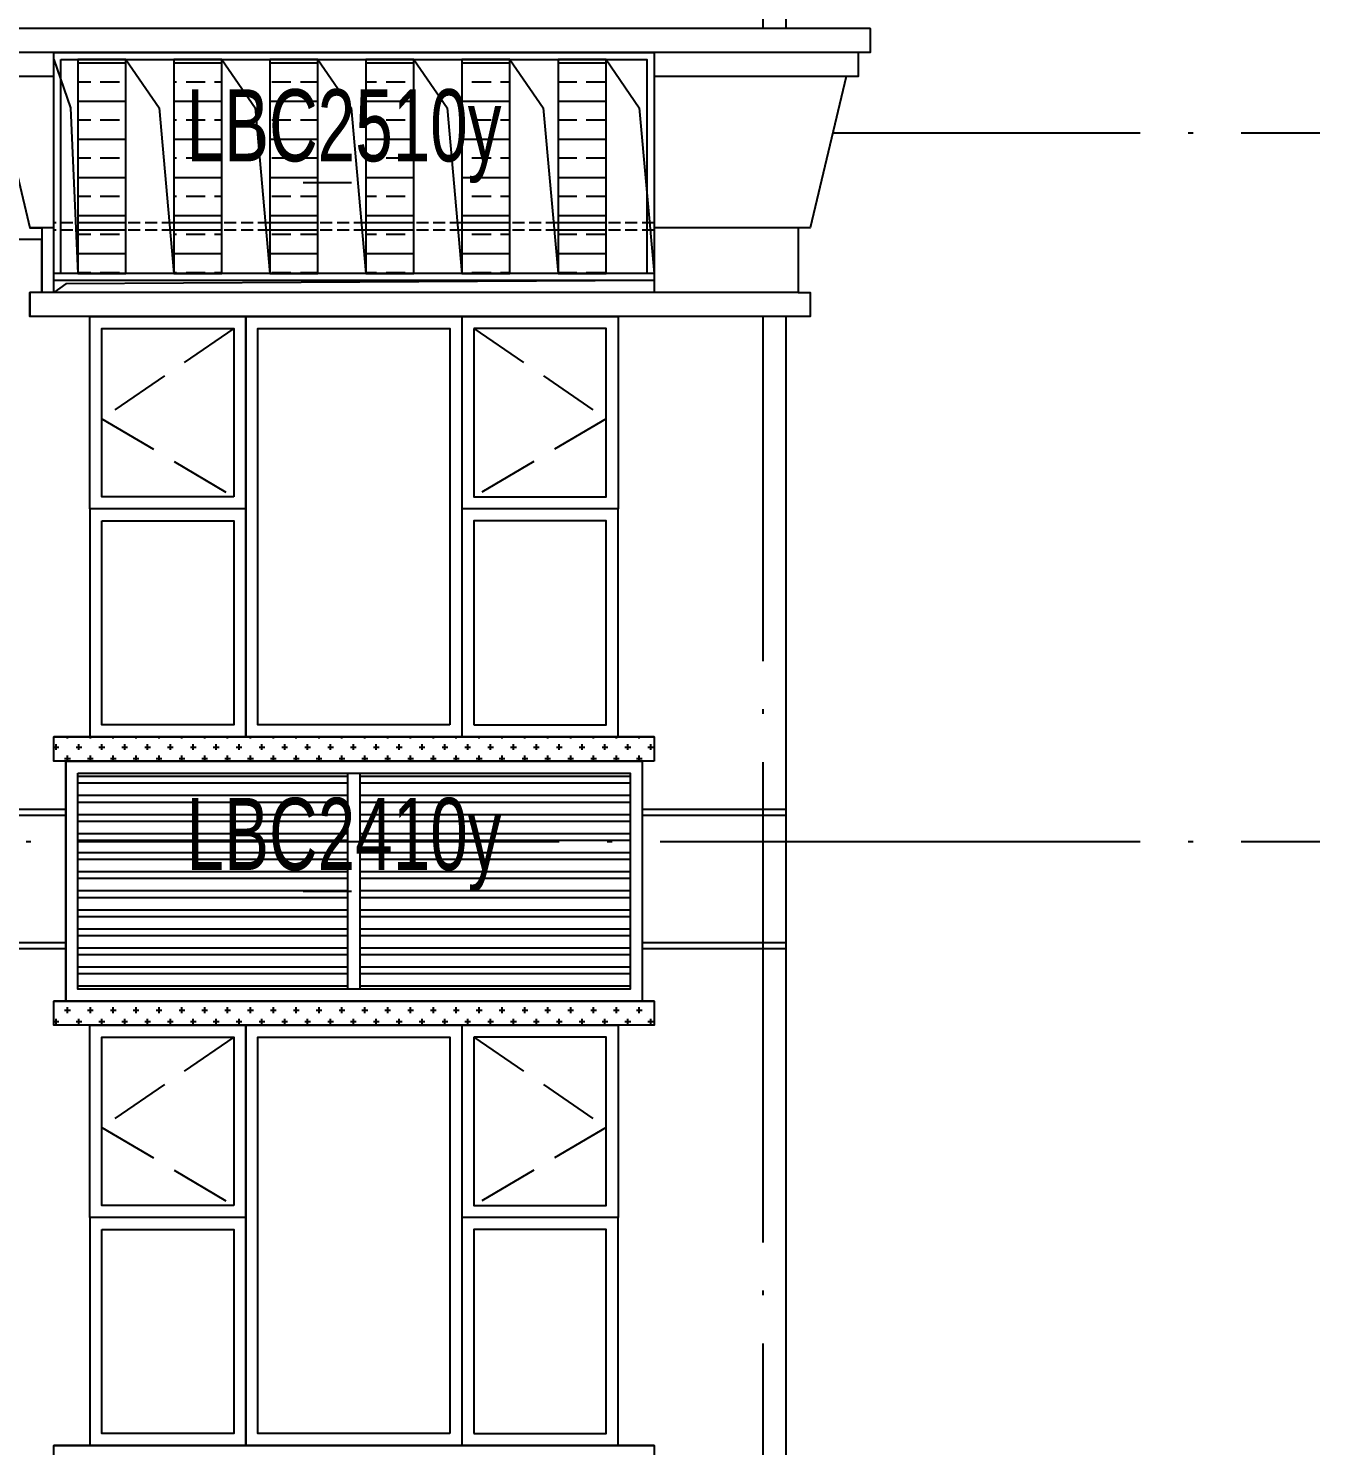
# Model space of a CAD drawing. Extents: x -12446 to 284554, y -295110 to 165007.
# Drawn here: x 89143 to 94521, y -216619 to -210719 of the extents above; entities that cross this region are included whole.
import ezdxf
from ezdxf.enums import TextEntityAlignment as Align

# ---------------------------------------------------------------- set-up
doc = ezdxf.new("R2010")
doc.units = 0
doc.header["$LTSCALE"] = 1000
for name, pattern in [('AX-14-E$0$AX-85-M02$0$DASH', [0.35, 0.25, -0.1]), ('AX-14-E$0$DASH', [0.35, 0.25, -0.1]), ('AX-14-E$0$DOTE', [2.42, 2, -0.2, 0.02, -0.2])]:
    doc.linetypes.add(name, pattern=pattern)
doc.layers.get('0').update_dxf_attribs({"linetype": 'CONTINUOUS'})
doc.layers.get('Defpoints').update_dxf_attribs({"linetype": 'CONTINUOUS'})
for name, color, linetype in [('A-Anno-Note', 241, 'CONTINUOUS'), ('AX-14-comp-tc$0$AX-T-LMCZ-Z$0$AX-13-E01-E03$0$A-Detl-Patt', 8, 'CONTINUOUS'), ('AX-14-E$0$A-Detl-Fine', 152, 'CONTINUOUS'), ('AX-14-E$0$A-Detl-Medm', 40, 'CONTINUOUS'), ('AX-14-E$0$A-Detl-Patt', 8, 'CONTINUOUS'), ('AX-14-E$0$A-Detl-Thin', 131, 'CONTINUOUS'), ('AX-14-E$0$A-Wind-Iden', 11, 'CONTINUOUS')]:
    doc.layers.add(name, color=color, linetype=linetype)
doc.layers.add('AX-14-E$0$A-Grid', color=222, linetype='AX-14-E$0$DOTE', plot=False)
doc.styles.add('AX-14-E$0$_TCH_DIM', font='JZFZ_ENA', dxfattribs={"width": 0.7, "bigfont": 'JZFZ_CNB'})
pattern_1 = [(180, (-113519.7, -241343.63), (-1e-14, -158.75), []), (180, (-113599.07, -241264.26), (-1e-14, -158.75), [79.375, -39.6875])]

# ---------------------------------------------------------------- blocks, each defined once
blk = doc.blocks.new('AX-14-E$0$A$C7DED0338')
at = {"layer": 'AX-14-E$0$A-Detl-Patt'}
h = blk.add_hatch(dxfattribs=at)
h.set_pattern_fill('STEEL', color=256, scale=50, angle=135)
h.set_pattern_definition([(180, (-12613.06, -342499.556), (-7e-15, -79.375), []), (180, (-12641.125, -342527.62), (-7e-15, -79.375), [])])
h.paths.add_polyline_path([(32175, 1050), (32175, 150), (31050, 150), (31050, 1050)])
h = blk.add_hatch(dxfattribs=at)
h.set_pattern_fill('STEEL', color=256, scale=50, angle=135)
h.set_pattern_definition([(180, (-13688.06, -342499.556), (-7e-15, -79.375), []), (180, (-13716.125, -342527.62), (-7e-15, -79.375), [])])
h.paths.add_polyline_path([(33350, 1050), (33350, 150), (32225, 150), (32225, 1050)])
at = {"layer": 'AX-14-E$0$A-Detl-Fine'}
for points in [[(31700, 2200), (31150, 2200), (31150, 2900), (31700, 2900)], [(31150, 2100), (31700, 2100), (31700, 1250), (31150, 1250)], [(32700, 1250), (33250, 1250), (33250, 2100), (32700, 2100)], [(33400, 100), (31000, 100), (31000, 1100), (33400, 1100)], [(31050, 1050), (33350, 1050), (33350, 150), (31050, 150)], [(32175, 1050), (32225, 1050), (32225, 150), (32175, 150)]]:
    blk.add_lwpolyline(points, close=True, dxfattribs=at)
for points in [[(32600, 1250), (31800, 1250), (31800, 2900), (32600, 2900), (32600, 1250)], [(32700, 2900), (32700, 2200), (33250, 2200), (33250, 2900), (32700, 2900)]]:
    blk.add_lwpolyline(points, dxfattribs=at)
at = {"layer": 'AX-14-E$0$A-Detl-Patt', "linetype": 'AX-14-E$0$AX-85-M02$0$DASH'}
for points in [[(31700, 2900), (31150, 2525), (31700, 2200)], [(32700, 2900), (33250, 2525), (32700, 2200)]]:
    blk.add_lwpolyline(points, dxfattribs=at)
at = {"layer": 'AX-14-E$0$A-Detl-Thin'}
for p, q in [((34000, 765), (34000, 3715)), ((33300, 2950), (31100, 2950)), ((33450, 1200), (30950, 1200)), ((33450, 1100), (30950, 1100)), ((31000, 1100), (31000, 100)), ((33450, 1100), (33400, 1100)), ((33400, 1100), (33400, 100)), ((33450, 100), (30950, 100)), ((33450, 0), (30950, 0))]:
    blk.add_line(p, q, dxfattribs=at)
for points in [[(31750, 2150), (31100, 2150), (31100, 2950), (31750, 2950)], [(31750, 2150), (31750, 1200)], [(33450, 1100), (30950, 1100), (30950, 1200), (33450, 1200)]]:
    blk.add_lwpolyline(points, close=True, dxfattribs=at)
for points in [[(31750, 2150), (31750, 2950), (32650, 2950)], [(32650, 2950), (32650, 1200)], [(32650, 2950), (33300, 2950), (33300, 2150), (32650, 2150)], [(31750, 2150), (31100, 2150), (31100, 1200), (33300, 1200), (33300, 2150)], [(31750, 2150), (31100, 2150)], [(33300, 1350), (33300, 2150), (32650, 2150)], [(33300, 2150), (32650, 2150)], [(31000, 100), (33450, 100), (33450, 0), (30950, 0), (30950, 100), (31000, 100)]]:
    blk.add_lwpolyline(points, dxfattribs=at)
blk = doc.blocks.new('AX-14-E$0$A$C1DD741FE')
at = {"layer": 'AX-14-E$0$A-Detl-Thin', "color": 1}
blk.add_lwpolyline([(30870.2, 1500), (34700, 1500), (34700, 1400), (34650, 1400), (34650, 1300), (34600, 1300), (34450, 670), (34400, 670), (34400, 400), (34450, 400), (34450, 300), (31200, 300), (31200, 400), (31250, 400), (31250, 620.3), (23050, 620.3)], dxfattribs=at)
blk.add_wipeout([(34700, 1500), (34700, 1400), (34650, 1400), (34650, 1300), (34600, 1300), (34450, 670), (34400, 670), (34400, 400), (34450, 400), (34450, 300), (31200, 300), (31200, 400), (31250, 400), (31250, 620), (23050, 620), (23050, 720), (23102.6, 720), (23074.9, 931), (23060, 969.8), (23060, 1009.6), (22989.1, 1009.6), (22920, 1300), (22920, 1330), (22900, 1330), (22900, 1400), (22850, 1400), (22850, 1500), (23229.8, 1500), (23229.8, 1550), (26970.2, 1550), (26970.2, 1500), (27050, 1500), (27050, 1550), (30870.2, 1550), (30870.2, 1500)]).dxf.layer = 'AX-14-E$0$A-Detl-Medm'
at = {"layer": 'AX-14-E$0$A-Detl-Medm'}
for p, q in [((34700, 1500), (30950, 1500)), ((34650, 1400), (31000, 1400)), ((34600, 1300), (31050, 1300)), ((34400, 670), (31200, 670)), ((31250, 620.3), (27350, 620.3)), ((34400, 400), (31200, 400)), ((34450, 300), (31200, 300))]:
    blk.add_line(p, q, dxfattribs=at)
for points in [[(30950, 1500), (30950, 1400), (31000, 1400), (31000, 1300), (31050, 1300), (31200, 670), (31250, 670), (31250, 400), (31200, 400), (31200, 300)], [(34700, 1500), (34700, 1400), (34650, 1400), (34650, 1300), (34600, 1300), (34450, 670), (34400, 670), (34400, 400), (34450, 400), (34450, 300)]]:
    blk.add_lwpolyline(points, dxfattribs=at)
at = {"layer": 'AX-14-E$0$A-Detl-Thin'}
blk.add_line((31250, 620.3), (27350, 620.3), dxfattribs=at)
blk.add_wipeout([(31300, 1400), (33800, 1400), (33800, 400), (31300, 400)]).dxf.layer = 'AX-14-E$0$A-Detl-Thin'
at = {"layer": 'AX-14-E$0$A-Detl-Fine'}
h = blk.add_hatch(dxfattribs=at)
h.set_pattern_fill('ANSI33', color=13, scale=50, angle=135, style=0)
h.set_pattern_definition(pattern_1)
h.paths.add_polyline_path([(31600, 1370), (31400, 1370), (31400, 480), (31600, 480)])
h = blk.add_hatch(dxfattribs=at)
h.set_pattern_fill('ANSI33', color=13, scale=50, angle=135, style=0)
h.set_pattern_definition(pattern_1)
h.paths.add_polyline_path([(32000, 1370), (31800, 1370), (31800, 480), (32000, 480)])
h = blk.add_hatch(dxfattribs=at)
h.set_pattern_fill('ANSI33', color=13, scale=50, angle=135, style=0)
h.set_pattern_definition(pattern_1)
h.paths.add_polyline_path([(32400, 1370), (32200, 1370), (32200, 480), (32400, 480)])
h = blk.add_hatch(dxfattribs=at)
h.set_pattern_fill('ANSI33', color=13, scale=50, angle=135, style=0)
h.set_pattern_definition(pattern_1)
h.paths.add_polyline_path([(32800, 1370), (32600, 1370), (32600, 480), (32800, 480)])
h = blk.add_hatch(dxfattribs=at)
h.set_pattern_fill('ANSI33', color=13, scale=50, angle=135, style=0)
h.set_pattern_definition(pattern_1)
h.paths.add_polyline_path([(33200, 1370), (33000, 1370), (33000, 480), (33200, 480)])
h = blk.add_hatch(dxfattribs=at)
h.set_pattern_fill('ANSI33', color=13, scale=50, angle=135, style=0)
h.set_pattern_definition(pattern_1)
h.paths.add_polyline_path([(33600, 1370), (33400, 1370), (33400, 480), (33600, 480)])
for points in [[(31300, 1370), (31369.2, 1169.5), (31400, 480)], [(31600, 1370), (31738.5, 1169.5), (31800, 480)], [(32000, 1370), (32138.5, 1169.5), (32200, 480)], [(32400, 1370), (32538.5, 1169.5), (32600, 480)], [(32800, 1370), (32938.5, 1169.5), (33000, 480)], [(33200, 1370), (33338.5, 1169.5), (33400, 480)], [(33600, 1370), (33738.5, 1169.5), (33800, 480)], [(33800, 450), (31350.5, 436.4), (31300, 400)]]:
    blk.add_lwpolyline(points, dxfattribs=at)
for points in [[(31600, 1370), (31400, 1370), (31400, 480), (31600, 480)], [(32000, 1370), (31800, 1370), (31800, 480), (32000, 480)], [(32400, 1370), (32200, 1370), (32200, 480), (32400, 480)], [(32800, 1370), (32600, 1370), (32600, 480), (32800, 480)], [(33200, 1370), (33000, 1370), (33000, 480), (33200, 480)], [(33600, 1370), (33400, 1370), (33400, 480), (33600, 480)]]:
    blk.add_lwpolyline(points, close=True, dxfattribs=at)
at = {"layer": 'AX-14-E$0$A-Detl-Patt', "linetype": 'AX-14-E$0$DASH', "ltscale": 0.2}
for p, q in [((31800, 690), (31300, 690)), ((31800, 660), (31300, 660)), ((32200, 690), (32000, 690)), ((32200, 660), (32000, 660)), ((32600, 690), (32400, 690)), ((32600, 660), (32400, 660)), ((33000, 690), (32800, 690)), ((33000, 660), (32800, 660)), ((33400, 690), (33200, 690)), ((33400, 660), (33200, 660)), ((33800, 690), (33600, 690)), ((33800, 660), (33600, 660))]:
    blk.add_line(p, q, dxfattribs=at)
at = {"layer": 'AX-14-E$0$A-Detl-Patt', "ltscale": 0.2}
for p, q in [((31600, 690), (31400, 690)), ((31600, 660), (31400, 660)), ((32000, 690), (31800, 690)), ((32000, 660), (31800, 660)), ((32400, 690), (32200, 690)), ((32400, 660), (32200, 660)), ((32800, 690), (32600, 690)), ((32800, 660), (32600, 660)), ((33200, 690), (33000, 690)), ((33200, 660), (33000, 660)), ((33600, 690), (33400, 690)), ((33600, 660), (33400, 660)), ((33800, 480), (31300, 480)), ((33800, 450), (31300, 450))]:
    blk.add_line(p, q, dxfattribs=at)
for points in [[(31300, 1400), (33800, 1400), (33800, 400), (31300, 400)], [(31330, 1370), (33770, 1370), (33770, 480), (31330, 480)]]:
    blk.add_lwpolyline(points, close=True, dxfattribs=at)
blk = doc.blocks.new('AX-14-E$0$awrhhrejreyhre')
at = {"layer": 'AX-14-E$0$A-Detl-Patt'}
for p, q in [((174761.3, 194503.8), (175161.3, 194503.8)), ((174761.3, 194503.8), (175161.3, 194503.8)), ((174761.3, 194478.8), (175161.3, 194478.8)), ((174761.3, 194478.8), (175161.3, 194478.8)), ((177561.3, 194503.8), (178161.3, 194503.8)), ((177561.3, 194478.8), (178161.3, 194478.8)), ((174811.3, 193948.8), (175161.3, 193948.8)), ((174811.3, 193948.8), (175161.3, 193948.8)), ((177561.3, 193948.8), (178161.3, 193948.8)), ((174811.3, 193923.8), (175161.3, 193923.8)), ((174811.3, 193923.8), (175161.3, 193923.8)), ((177561.3, 193923.8), (178161.3, 193923.8))]:
    blk.add_line(p, q, dxfattribs=at)
blk = doc.blocks.new('AX-14-E$0$sreherhehrheg')
at = {"layer": 'AX-14-E$0$A-Detl-Thin'}
blk.add_line((178161.3, 244102.7), (178161.3, 246617.7), dxfattribs=at)
blk = doc.blocks.new('AX-14-comp-tc')
at = {"layer": 'AX-14-comp-tc$0$AX-T-LMCZ-Z$0$AX-13-E01-E03$0$A-Detl-Patt'}
h = blk.add_hatch(dxfattribs=at)
h.set_pattern_fill('CROSS', color=256, scale=30)
h.set_pattern_definition([(0, (-86013.83, -435545.72), (47.625, 47.625), [23.8125, -71.4375]), (90, (-86001.926, -435557.63), (-47.625, 47.625), [23.8125, -71.4375])])
h.paths.add_polyline_path([(89147.5, -212441.9), (91547.5, -212441.9), (91547.5, -212341.9), (89147.5, -212341.9)])
h.paths.add_polyline_path([(89097.5, -214191.9), (91597.5, -214191.9), (91597.5, -214291.9), (89097.5, -214291.9)])
h.paths.add_polyline_path([(91597.5, -215291.9), (89097.5, -215291.9), (89097.5, -215391.9), (91597.5, -215391.9)])
h.paths.add_polyline_path([(91597.5, -217141.9), (89097.5, -217141.9), (89097.5, -217141.9), (91597.5, -217141.9)])
h.paths.add_polyline_path([(91597.5, -218241.9), (89097.5, -218241.9), (89097.5, -218241.9), (91597.5, -218241.9)])
h = blk.add_hatch(dxfattribs=at)
h.set_pattern_fill('CROSS', color=256, scale=30)
h.set_pattern_definition([(0, (-86013.83, -432595.72), (47.625, 47.625), [23.8125, -71.4375]), (90, (-86001.926, -432607.63), (-47.625, 47.625), [23.8125, -71.4375])])
h.paths.add_polyline_path([(91597.5, -220091.9), (89097.5, -220091.9), (89097.5, -220191.9), (91597.5, -220191.9)])
h.paths.add_polyline_path([(91597.5, -221191.9), (89097.5, -221191.9), (89097.5, -221291.9), (91597.5, -221291.9)])
blk = doc.blocks.new('AX-14-E$0$JB-WIDR-TAG')
at = {"layer": 'Defpoints'}
blk.add_line((-1.694, -2.375), (0.306, -2.375), dxfattribs=at)
at = {"style": 'AX-14-E$0$_TCH_DIM', "width": 0.7}
blk.add_attdef('WD_TAG', text='', height=3, dxfattribs=at).set_placement((0, 0), align=Align.MIDDLE_CENTER)
blk = doc.blocks.new('AX-14-E$0$wegwgewhrejsr')
at = {"layer": 'AX-14-E$0$A-Wind-Iden', "xscale": 100, "yscale": 100, "zscale": 100, "rotation": 3.415094585006376e-08}
for p, values in [((176316.9, 197350.3), {'WD_TAG': 'LBC2510y'}), ((176316.9, 194400.3), {'WD_TAG': 'LBC2410y'})]:
    blk.add_blockref('AX-14-E$0$JB-WIDR-TAG', p, dxfattribs=at).add_auto_attribs(values)
blk = doc.blocks.new('AX-14-E')
at = {"layer": 'AX-14-E$0$A-Grid'}
for p, q in [((55473.5, -211154.4), (94520.7, -211154.4)), ((55473.5, -214104.4), (94520.7, -214104.4))]:
    blk.add_line(p, q, dxfattribs=at)
at = {"layer": 'AX-14-E$0$A-Detl-Thin'}
blk.add_blockref('AX-14-E$0$A$C7DED0338', (58298.5, -214869.4), dxfattribs=at)
blk.add_blockref('AX-14-E$0$A$C1DD741FE', (57948.5, -212219.4), dxfattribs=at)
at = {"layer": 'AX-14-E$0$A-Grid'}
blk.add_line((92201.6, -199253.6), (92201.6, -263482.7), dxfattribs=at)
at = {"layer": 'AX-14-E$0$A-Detl-Thin', "color": 6}
blk.add_blockref('AX-14-E$0$awrhhrejreyhre', (-85859.7, -408473.3), dxfattribs=at)
at = {"layer": 'AX-14-E$0$A-Detl-Thin', "color": 1}
blk.add_blockref('AX-14-E$0$sreherhehrheg', (-85862.8, -454822.1), dxfattribs=at)
at = {"layer": 'AX-14-E$0$A-Detl-Thin'}
blk.add_blockref('AX-14-E$0$A$C1DD741FE', (57948.5, -212219.4), dxfattribs=at)
blk.add_blockref('AX-14-E$0$wegwgewhrejsr', (-85859.7, -408473.3), dxfattribs=at)
blk.add_blockref('AX-14-E$0$A$C7DED0338', (58298.5, -217819.4), dxfattribs=at)
blk.add_blockref('AX-14-comp-tc', (152.8, 6422.5), dxfattribs=at)

msp = doc.modelspace()

# ---------------------------------------------------------------- block references
at = {"layer": 'A-Anno-Note'}
msp.add_blockref('AX-14-E', (0, 0), dxfattribs=at)

doc.saveas('drawing.dxf')
